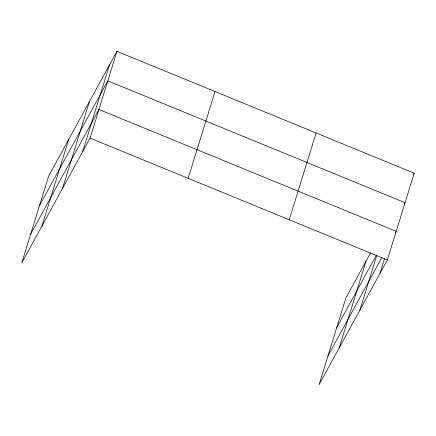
<?xml version="1.0" encoding="UTF-8"?>
<svg xmlns="http://www.w3.org/2000/svg" width="436" height="436" viewBox="0 0 436 436"><rect width="100%" height="100%" fill="white"/><g stroke="black" fill="none" stroke-linecap="round" stroke-linejoin="round"><path stroke-width="0.65" d="M41.883 226.137L68.746 139.34M62.577 188.336L89.44 101.539M82.666 151.652L109.529 64.855M116.93 51.334L48.663 176.024L21.8 262.821L90.067 138.13L116.93 51.334L414.2 173.179L387.337 259.976L319.07 384.666L345.933 297.87L370.546 252.913M188.167 178.34L215.03 91.544M289.237 219.766L316.1 132.969M339.159 347.977L366.022 261.18M359.853 310.181L376.791 255.442M379.936 273.497L384.661 258.221M39.529 205.536L107.796 80.845L405.066 202.691L404.423 203.868M30.667 234.176L98.928 109.491L396.204 231.331L395.561 232.508M413.557 174.356L414.2 173.179M336.799 327.382L376.284 255.256M327.937 356.021L381.996 257.278M90.067 138.13L387.337 259.976"/></g></svg>
